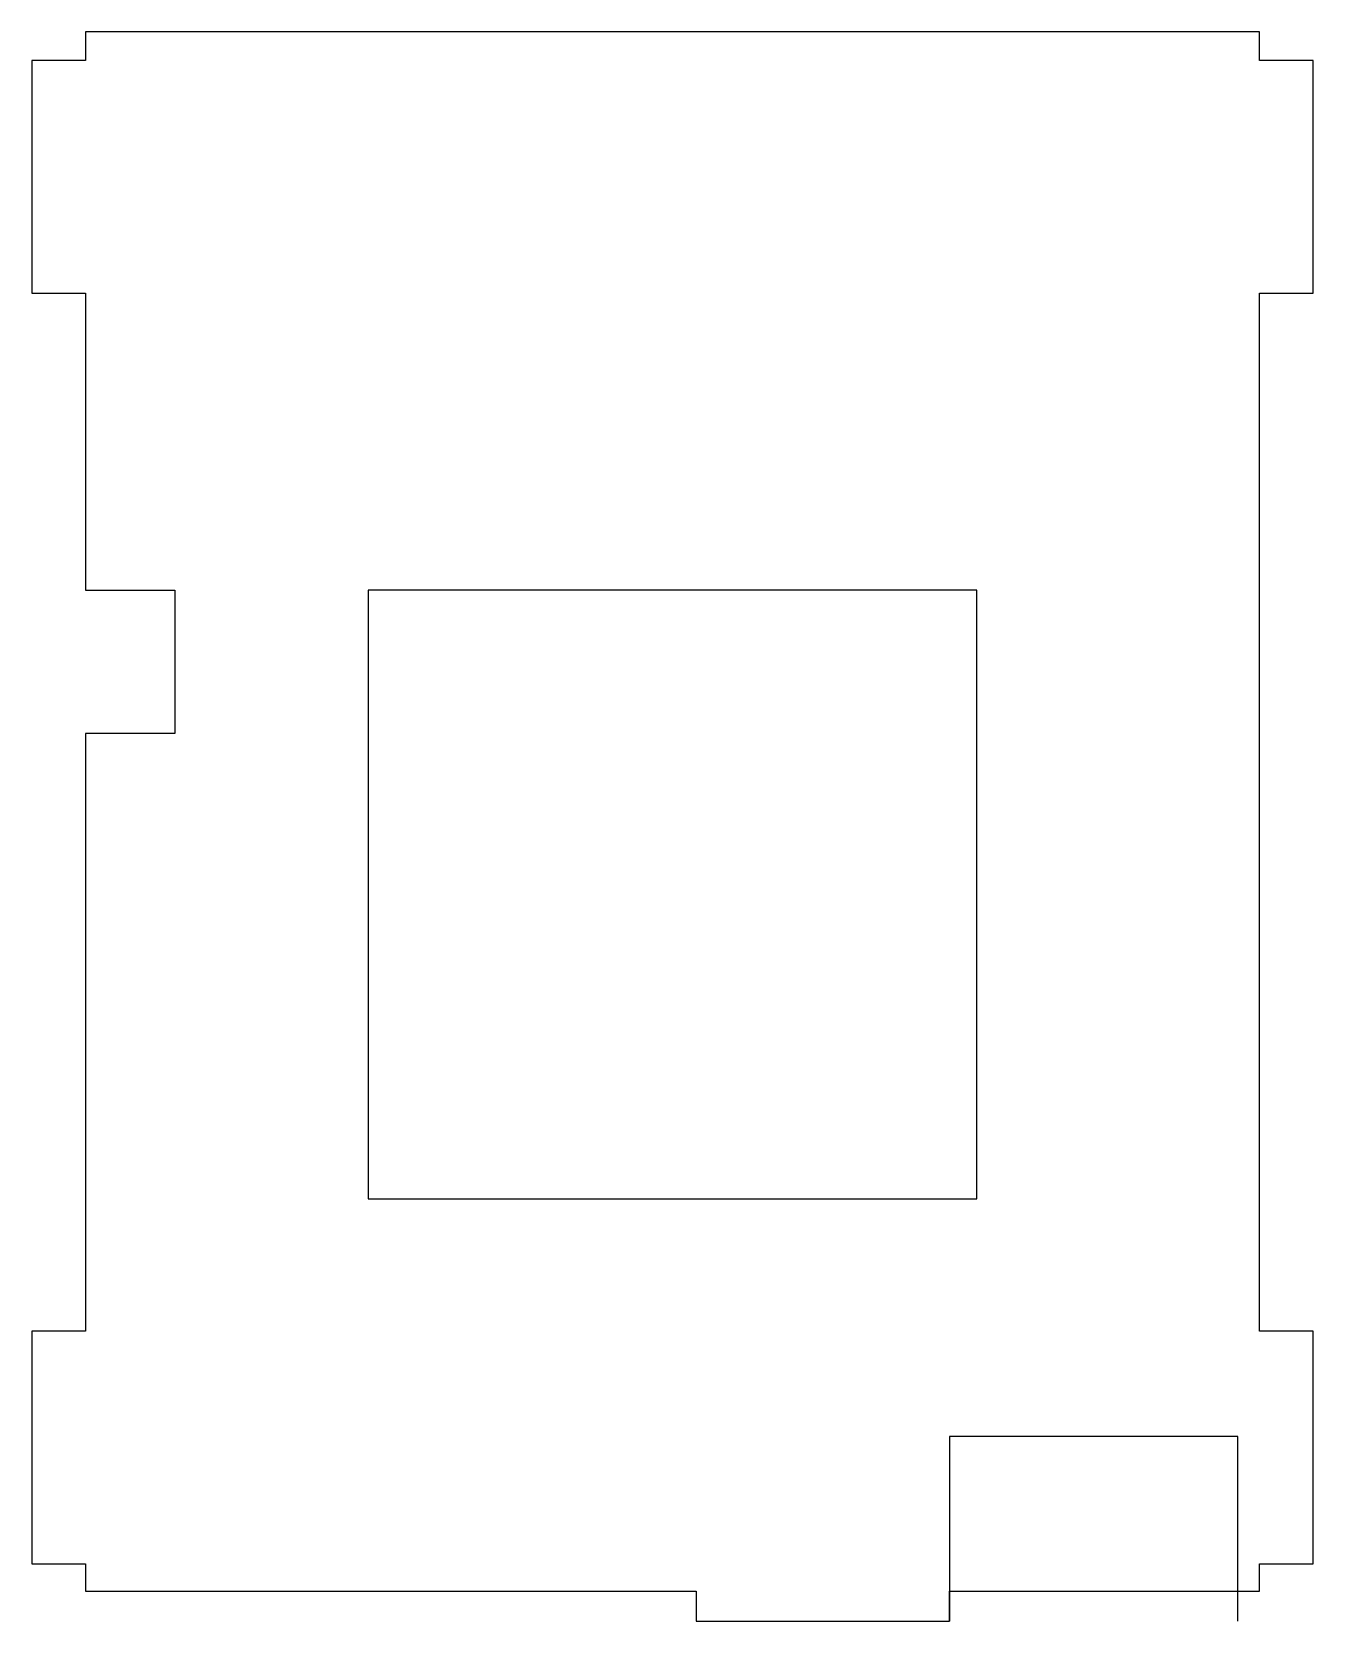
# Model space of a CAD drawing. Header units: millimetres. Extents: x -17.9 to 17.9, y -22.6 to 21.8.
import ezdxf

# ---------------------------------------------------------------- set-up
doc = ezdxf.new("R2010")
doc.units = ezdxf.units.MM
doc.layers.get('0').update_dxf_attribs({"linetype": 'CONTINUOUS'})

msp = doc.modelspace()

# ---------------------------------------------------------------- linework, layer by layer
for p, q in [((-16.4, 21.8), (-16.4, 21)), ((16.4, 21.8), (-16.4, 21.8)), ((16.4, 21), (16.4, 21.8)), ((-16.4, 21), (-17.9, 21)), ((-17.9, 21), (-17.9, 14.5)), ((17.9, 21), (16.4, 21)), ((17.9, 14.5), (17.9, 21)), ((-17.9, 14.5), (-16.4, 14.5)), ((-16.4, 14.5), (-16.4, 6.2)), ((16.4, -14.5), (16.4, 14.5)), ((16.4, 14.5), (17.9, 14.5)), ((-16.4, 6.2), (-13.9, 6.2)), ((-13.9, 6.2), (-13.9, 2.2)), ((8.5, 6.2), (-8.5, 6.2)), ((-8.5, 6.2), (-8.5, -10.8)), ((8.5, -10.8), (8.5, 6.2)), ((-13.9, 2.2), (-16.4, 2.2)), ((-16.4, 2.2), (-16.4, -14.5)), ((-8.5, -10.8), (8.5, -10.8)), ((-17.9, -14.5), (-17.9, -21)), ((-16.4, -14.5), (-17.9, -14.5)), ((17.9, -14.5), (16.4, -14.5)), ((17.9, -21), (17.9, -14.5)), ((7.74, -17.439), (7.74, -22.6)), ((15.79, -17.439), (7.74, -17.439)), ((15.79, -22.6), (15.79, -17.439)), ((-17.9, -21), (-16.4, -21)), ((-16.4, -21), (-16.4, -21.762)), ((16.4, -21.762), (16.4, -21)), ((16.4, -21), (17.9, -21)), ((-16.4, -21.762), (0.66, -21.762)), ((0.66, -21.762), (0.66, -22.6)), ((7.74, -21.762), (16.4, -21.762)), ((7.74, -22.6), (7.74, -21.762)), ((0.66, -22.6), (7.74, -22.6))]:
    msp.add_line(p, q)

doc.saveas('drawing.dxf')
